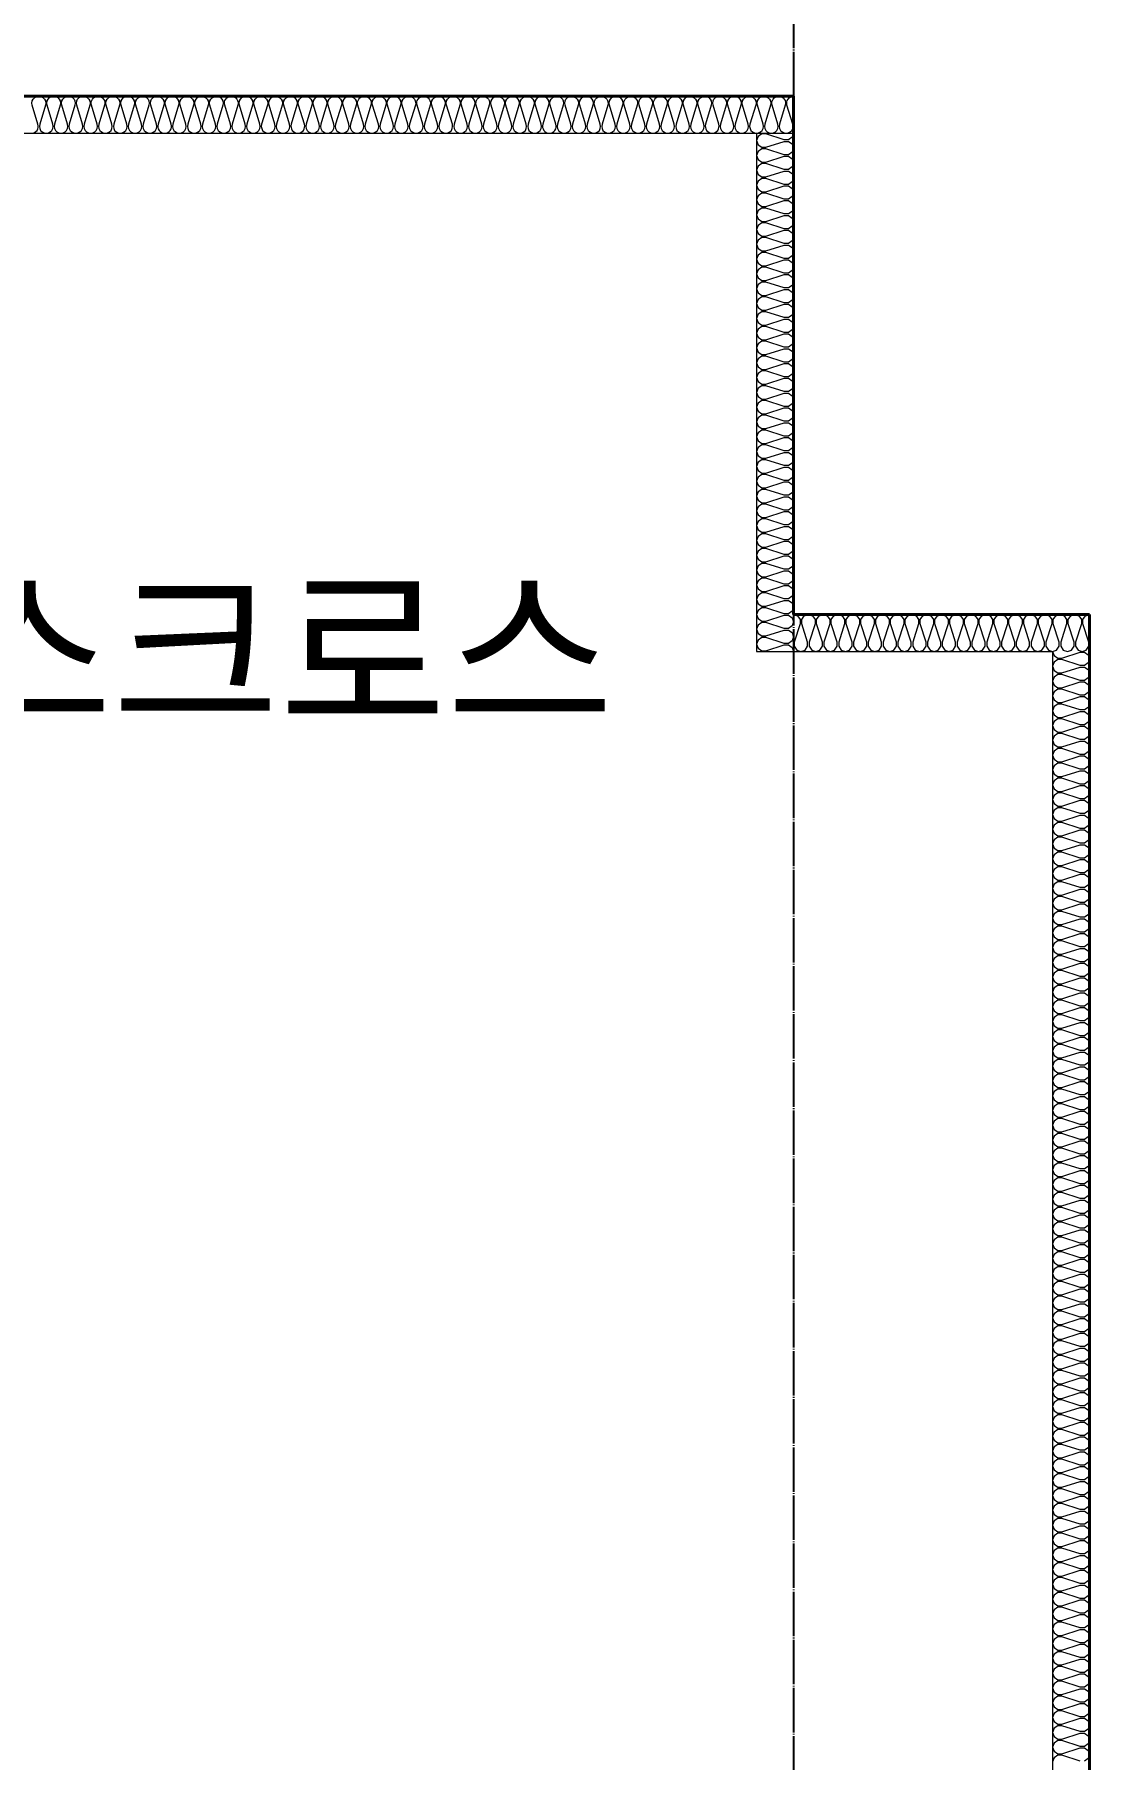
# Model space of a CAD drawing. Header units: inches. Extents: x 2004 to 150234, y 6875187 to 6994525.
# Drawn here: x 85420 to 86846, y 6887532 to 6889862 of the extents above; entities that cross this region are included whole.
import ezdxf
from ezdxf.enums import TextEntityAlignment as Align

# ---------------------------------------------------------------- set-up
doc = ezdxf.new("R2010")
doc.units = ezdxf.units.IN
doc.header["$MEASUREMENT"] = 0
doc.linetypes.add('CENTER', pattern=[65, 60, -2, 1, -2])
for name, color, linetype, lineweight in [('A-CONC-LIN1', 2, 'CONTINUOUS', 40), ('A-MKXS-TEXT1', 3, 'CONTINUOUS', 25), ('A-XXXX-INSL2', 8, 'CONTINUOUS', 18)]:
    doc.layers.add(name, color=color, linetype=linetype, lineweight=lineweight)
doc.layers.add('AA-AXIS-LINE-1', color=1, linetype='CENTER')
doc.styles.add('돋움체', font='')
doc.styles.get('돋움체').set_extended_font_data('DotumChe')

msp = doc.modelspace()

# ---------------------------------------------------------------- linework, layer by layer
at = {"layer": 'A-CONC-LIN1'}
for p, q in [((86446.3, 6889778.3), (83446.3, 6889778.3)), ((86446.3, 6889778.3), (86446.3, 6889078.3)), ((86846.3, 6889078.3), (86446.3, 6889078.3)), ((86846.3, 6889078.3), (86846.3, 6880978.3))]:
    msp.add_line(p, q, dxfattribs=at)
at = {"layer": 'A-XXXX-INSL2'}
for p, q in [((83446.3, 6889728.3), (86446.3, 6889728.3)), ((86396.3, 6889728.3), (86396.3, 6889028.3)), ((86396.3, 6889028.3), (86796.3, 6889028.3)), ((86796.3, 6889028.3), (86796.3, 6880978.3))]:
    msp.add_line(p, q, dxfattribs=at)
msp.add_lwpolyline([(85416.3, 6889728.3, 0.508699), (85425.1, 6889740.5), (85417.4, 6889766.2, -1.37259), (85435.1, 6889766.2), (85427.4, 6889740.5, 1.37259), (85445.1, 6889740.5), (85437.4, 6889766.2, -1.37259), (85455.1, 6889766.2), (85447.4, 6889740.5, 1.37259), (85465.1, 6889740.5), (85457.4, 6889766.2, -1.37259), (85475.1, 6889766.2), (85467.4, 6889740.5, 1.37259), (85485.1, 6889740.5), (85477.4, 6889766.2, -1.37259), (85495.1, 6889766.2), (85487.4, 6889740.5, 1.37259), (85505.1, 6889740.5), (85497.4, 6889766.2, -0.508699), (85506.3, 6889778.3, -0.508699), (85515.1, 6889766.2), (85507.4, 6889740.5, 1.37259), (85525.1, 6889740.5), (85517.4, 6889766.2, -1.37259), (85535.1, 6889766.2), (85527.4, 6889740.5, 1.37259), (85545.1, 6889740.5), (85537.4, 6889766.2, -1.37259), (85555.1, 6889766.2), (85547.4, 6889740.5, 1.37259), (85565.1, 6889740.5), (85557.4, 6889766.2, -1.37259), (85575.1, 6889766.2), (85567.4, 6889740.5, 1.37259), (85585.1, 6889740.5), (85577.4, 6889766.2, -1.37259), (85595.1, 6889766.2), (85587.4, 6889740.5, 0.508699), (85596.3, 6889728.3, 0.508699), (85605.1, 6889740.5), (85597.4, 6889766.2, -1.37259), (85615.1, 6889766.2), (85607.4, 6889740.5, 1.37259), (85625.1, 6889740.5), (85617.4, 6889766.2, -1.37259), (85635.1, 6889766.2), (85627.4, 6889740.5, 1.37259), (85645.1, 6889740.5), (85637.4, 6889766.2, -1.37259), (85655.1, 6889766.2), (85647.4, 6889740.5, 1.37259), (85665.1, 6889740.5), (85657.4, 6889766.2, -1.37259), (85675.1, 6889766.2), (85667.4, 6889740.5, 1.37259), (85685.1, 6889740.5), (85677.4, 6889766.2, -0.508699), (85686.3, 6889778.3, -0.508699), (85695.1, 6889766.2), (85687.4, 6889740.5, 1.37259), (85705.1, 6889740.5), (85697.4, 6889766.2, -1.37259), (85715.1, 6889766.2), (85707.4, 6889740.5, 1.37259), (85725.1, 6889740.5), (85717.4, 6889766.2, -1.37259), (85735.1, 6889766.2), (85727.4, 6889740.5, 1.37259), (85745.1, 6889740.5), (85737.4, 6889766.2, -1.37259), (85755.1, 6889766.2), (85747.4, 6889740.5, 1.37259), (85765.1, 6889740.5), (85757.4, 6889766.2, -1.37259), (85775.1, 6889766.2), (85767.4, 6889740.5, 0.508699), (85776.3, 6889728.3, 0.508699), (85785.1, 6889740.5), (85777.4, 6889766.2, -1.37259), (85795.1, 6889766.2), (85787.4, 6889740.5, 1.37259), (85805.1, 6889740.5), (85797.4, 6889766.2, -1.37259), (85815.1, 6889766.2), (85807.4, 6889740.5, 1.37259), (85825.1, 6889740.5), (85817.4, 6889766.2, -1.37259), (85835.1, 6889766.2), (85827.4, 6889740.5, 1.37259), (85845.1, 6889740.5), (85837.4, 6889766.2, -1.37259), (85855.1, 6889766.2), (85847.4, 6889740.5, 1.37259), (85865.1, 6889740.5), (85857.4, 6889766.2, -0.508699), (85866.3, 6889778.3, -0.508699), (85875.1, 6889766.2), (85867.4, 6889740.5, 1.37259), (85885.1, 6889740.5), (85877.4, 6889766.2, -1.37259), (85895.1, 6889766.2), (85887.4, 6889740.5, 1.37259), (85905.1, 6889740.5), (85897.4, 6889766.2, -1.37259), (85915.1, 6889766.2), (85907.4, 6889740.5, 1.37259), (85925.1, 6889740.5), (85917.4, 6889766.2, -1.37259), (85935.1, 6889766.2), (85927.4, 6889740.5, 1.37259), (85945.1, 6889740.5), (85937.4, 6889766.2, -0.508699), (85946.3, 6889778.3, -0.508699), (85955.1, 6889766.2), (85947.4, 6889740.5, 1.37259), (85965.1, 6889740.5), (85957.4, 6889766.2, -1.37259), (85975.1, 6889766.2), (85967.4, 6889740.5, 1.37259), (85985.1, 6889740.5), (85977.4, 6889766.2, -1.37259), (85995.1, 6889766.2), (85987.4, 6889740.5, 1.37259), (86005.1, 6889740.5), (85997.4, 6889766.2, -1.37259), (86015.1, 6889766.2), (86007.4, 6889740.5, 1.37259), (86025.1, 6889740.5), (86017.4, 6889766.2, -0.508699), (86026.3, 6889778.3, -0.508699), (86035.1, 6889766.2), (86027.4, 6889740.5, 1.37259), (86045.1, 6889740.5), (86037.4, 6889766.2, -1.37259), (86055.1, 6889766.2), (86047.4, 6889740.5, 1.37259), (86065.1, 6889740.5), (86057.4, 6889766.2, -1.37259), (86075.1, 6889766.2), (86067.4, 6889740.5, 1.37259), (86085.1, 6889740.5), (86077.4, 6889766.2, -1.37259), (86095.1, 6889766.2), (86087.4, 6889740.5, 1.37259), (86105.1, 6889740.5), (86097.4, 6889766.2, -1.37259), (86115.1, 6889766.2), (86107.4, 6889740.5, 0.508699), (86116.3, 6889728.3, 0.508699), (86125.1, 6889740.5), (86117.4, 6889766.2, -1.37259), (86135.1, 6889766.2), (86127.4, 6889740.5, 1.37259), (86145.1, 6889740.5), (86137.4, 6889766.2, -1.37259), (86155.1, 6889766.2), (86147.4, 6889740.5, 1.37259), (86165.1, 6889740.5), (86157.4, 6889766.2, -1.37259), (86175.1, 6889766.2), (86167.4, 6889740.5, 1.37259), (86185.1, 6889740.5), (86177.4, 6889766.2, -0.508699), (86186.3, 6889778.3, -0.508699), (86195.1, 6889766.2), (86187.4, 6889740.5, 1.37259), (86205.1, 6889740.5), (86197.4, 6889766.2, -1.37259), (86215.1, 6889766.2), (86207.4, 6889740.5, 1.37259), (86225.1, 6889740.5), (86217.4, 6889766.2, -0.508699), (86226.3, 6889778.3, -0.508699), (86235.1, 6889766.2), (86227.4, 6889740.5, 1.37259), (86245.1, 6889740.5), (86237.4, 6889766.2, -1.37259), (86255.1, 6889766.2), (86247.4, 6889740.5, 1.37259), (86265.1, 6889740.5), (86257.4, 6889766.2, -0.508699), (86266.3, 6889778.3, -0.508699), (86275.1, 6889766.2), (86267.4, 6889740.5, 1.37259), (86285.1, 6889740.5), (86277.4, 6889766.2, -1.37259), (86295.1, 6889766.2), (86287.4, 6889740.5, 1.37259), (86305.1, 6889740.5), (86297.4, 6889766.2, -1.37259), (86315.1, 6889766.2), (86307.4, 6889740.5, 1.37259), (86325.1, 6889740.5), (86317.4, 6889766.2, -1.37259), (86335.1, 6889766.2), (86327.4, 6889740.5, 0.508699), (86336.3, 6889728.3, 0.508699), (86345.1, 6889740.5), (86337.4, 6889766.2, -1.37259), (86355.1, 6889766.2), (86347.4, 6889740.5, 1.37259), (86365.1, 6889740.5), (86357.4, 6889766.2, -1.37259), (86375.1, 6889766.2), (86367.4, 6889740.5, 1.37259), (86385.1, 6889740.5), (86377.4, 6889766.2, -1.37259), (86395.1, 6889766.2), (86387.4, 6889740.5, 1.37259), (86405.1, 6889740.5), (86397.4, 6889766.2, -1.37259), (86415.1, 6889766.2), (86407.4, 6889740.5, 1.37259), (86425.1, 6889740.5), (86417.4, 6889766.2, -0.508699), (86426.3, 6889778.3, -0.508699), (86435.1, 6889766.2), (86427.4, 6889740.5, 1.37259), (86445.1, 6889740.5), (86437.4, 6889766.2, -0.508699), (86446.3, 6889778.3, -0.508699)], format="xyb", dxfattribs=at)
for points in [[(86446.3, 6889728.3), (86446.3, 6889728.3), (86444.3, 6889722.8), (86439.3, 6889719.3), (86433.8, 6889719.3), (86408.8, 6889727.3), (86403.3, 6889727.3), (86398.3, 6889723.8), (86396.3, 6889718.3), (86398.3, 6889712.8), (86403.3, 6889709.3), (86408.8, 6889709.3), (86433.8, 6889717.3), (86439.3, 6889717.3), (86444.3, 6889713.8), (86446.3, 6889708.3), (86444.3, 6889702.8), (86439.3, 6889699.3), (86433.8, 6889699.3), (86408.8, 6889707.3), (86403.3, 6889707.3), (86398.3, 6889703.8), (86396.3, 6889698.3), (86398.3, 6889692.8), (86403.3, 6889689.3), (86408.8, 6889689.3), (86433.8, 6889697.3), (86439.3, 6889697.3), (86444.3, 6889693.8), (86446.3, 6889688.3), (86444.3, 6889682.8), (86439.3, 6889679.3), (86433.8, 6889679.3), (86408.8, 6889687.3), (86403.3, 6889687.3), (86398.3, 6889683.8), (86396.3, 6889678.3), (86398.3, 6889672.8), (86403.3, 6889669.3), (86408.8, 6889669.3), (86433.8, 6889677.3), (86439.3, 6889677.3), (86444.3, 6889673.8), (86446.3, 6889668.3), (86444.3, 6889662.8), (86439.3, 6889659.3), (86433.8, 6889659.3), (86408.8, 6889667.3), (86403.3, 6889667.3), (86398.3, 6889663.8), (86396.3, 6889658.3), (86398.3, 6889652.8), (86403.3, 6889649.3), (86408.8, 6889649.3), (86433.8, 6889657.3), (86439.3, 6889657.3), (86444.3, 6889653.8), (86446.3, 6889648.3), (86444.3, 6889642.8), (86439.3, 6889639.3), (86433.8, 6889639.3), (86408.8, 6889647.3), (86403.3, 6889647.3), (86398.3, 6889643.8), (86396.3, 6889638.3), (86398.3, 6889632.8), (86403.3, 6889629.3), (86408.8, 6889629.3), (86433.8, 6889637.3), (86439.3, 6889637.3), (86444.3, 6889633.8), (86446.3, 6889628.3), (86444.3, 6889622.8), (86439.3, 6889619.3), (86433.8, 6889619.3), (86408.8, 6889627.3), (86403.3, 6889627.3), (86398.3, 6889623.8), (86396.3, 6889618.3), (86398.3, 6889612.8), (86403.3, 6889609.3), (86408.8, 6889609.3), (86433.8, 6889617.3), (86439.3, 6889617.3), (86444.3, 6889613.8), (86446.3, 6889608.3), (86444.3, 6889602.8), (86439.3, 6889599.3), (86433.8, 6889599.3), (86408.8, 6889607.3), (86403.3, 6889607.3), (86398.3, 6889603.8), (86396.3, 6889598.3), (86398.3, 6889592.8), (86403.3, 6889589.3), (86408.8, 6889589.3), (86433.8, 6889597.3), (86439.3, 6889597.3), (86444.3, 6889593.8), (86446.3, 6889588.3), (86444.3, 6889582.8), (86439.3, 6889579.3), (86433.8, 6889579.3), (86408.8, 6889587.3), (86403.3, 6889587.3), (86398.3, 6889583.8), (86396.3, 6889578.3), (86398.3, 6889572.8), (86403.3, 6889569.3), (86408.8, 6889569.3), (86433.8, 6889577.3), (86439.3, 6889577.3), (86444.3, 6889573.8), (86446.3, 6889568.3), (86444.3, 6889562.8), (86439.3, 6889559.3), (86433.8, 6889559.3), (86408.8, 6889567.3), (86403.3, 6889567.3), (86398.3, 6889563.8), (86396.3, 6889558.3), (86398.3, 6889552.8), (86403.3, 6889549.3), (86408.8, 6889549.3), (86433.8, 6889557.3), (86439.3, 6889557.3), (86444.3, 6889553.8), (86446.3, 6889548.3), (86444.3, 6889542.8), (86439.3, 6889539.3), (86433.8, 6889539.3), (86408.8, 6889547.3), (86403.3, 6889547.3), (86398.3, 6889543.8), (86396.3, 6889538.3), (86398.3, 6889532.8), (86403.3, 6889529.3), (86408.8, 6889529.3), (86433.8, 6889537.3), (86439.3, 6889537.3), (86444.3, 6889533.8), (86446.3, 6889528.3), (86444.3, 6889522.8), (86439.3, 6889519.3), (86433.8, 6889519.3), (86408.8, 6889527.3), (86403.3, 6889527.3), (86398.3, 6889523.8), (86396.3, 6889518.3), (86398.3, 6889512.8), (86403.3, 6889509.3), (86408.8, 6889509.3), (86433.8, 6889517.3), (86439.3, 6889517.3), (86444.3, 6889513.8), (86446.3, 6889508.3), (86444.3, 6889502.8), (86439.3, 6889499.3), (86433.8, 6889499.3), (86408.8, 6889507.3), (86403.3, 6889507.3), (86398.3, 6889503.8), (86396.3, 6889498.3), (86398.3, 6889492.8), (86403.3, 6889489.3), (86408.8, 6889489.3), (86433.8, 6889497.3), (86439.3, 6889497.3), (86444.3, 6889493.8), (86446.3, 6889488.3), (86444.3, 6889482.8), (86439.3, 6889479.3), (86433.8, 6889479.3), (86408.8, 6889487.3), (86403.3, 6889487.3), (86398.3, 6889483.8), (86396.3, 6889478.3), (86398.3, 6889472.8), (86403.3, 6889469.3), (86408.8, 6889469.3), (86433.8, 6889477.3), (86439.3, 6889477.3), (86444.3, 6889473.8), (86446.3, 6889468.3), (86444.3, 6889462.8), (86439.3, 6889459.3), (86433.8, 6889459.3), (86408.8, 6889467.3), (86403.3, 6889467.3), (86398.3, 6889463.8), (86396.3, 6889458.3), (86398.3, 6889452.8), (86403.3, 6889449.3), (86408.8, 6889449.3), (86433.8, 6889457.3), (86439.3, 6889457.3), (86444.3, 6889453.8), (86446.3, 6889448.3), (86444.3, 6889442.8), (86439.3, 6889439.3), (86433.8, 6889439.3), (86408.8, 6889447.3), (86403.3, 6889447.3), (86398.3, 6889443.8), (86396.3, 6889438.3), (86398.3, 6889432.8), (86403.3, 6889429.3), (86408.8, 6889429.3), (86433.8, 6889437.3), (86439.3, 6889437.3), (86444.3, 6889433.8), (86446.3, 6889428.3), (86444.3, 6889422.8), (86439.3, 6889419.3), (86433.8, 6889419.3), (86408.8, 6889427.3), (86403.3, 6889427.3), (86398.3, 6889423.8), (86396.3, 6889418.3), (86398.3, 6889412.8), (86403.3, 6889409.3), (86408.8, 6889409.3), (86433.8, 6889417.3), (86439.3, 6889417.3), (86444.3, 6889413.8), (86446.3, 6889408.3), (86444.3, 6889402.8), (86439.3, 6889399.3), (86433.8, 6889399.3), (86408.8, 6889407.3), (86403.3, 6889407.3), (86398.3, 6889403.8), (86396.3, 6889398.3), (86398.3, 6889392.8), (86403.3, 6889389.3), (86408.8, 6889389.3), (86433.8, 6889397.3), (86439.3, 6889397.3), (86444.3, 6889393.8), (86446.3, 6889388.3), (86444.3, 6889382.8), (86439.3, 6889379.3), (86433.8, 6889379.3), (86408.8, 6889387.3), (86403.3, 6889387.3), (86398.3, 6889383.8), (86396.3, 6889378.3), (86398.3, 6889372.8), (86403.3, 6889369.3), (86408.8, 6889369.3), (86433.8, 6889377.3), (86439.3, 6889377.3), (86444.3, 6889373.8), (86446.3, 6889368.3), (86444.3, 6889362.8), (86439.3, 6889359.3), (86433.8, 6889359.3), (86408.8, 6889367.3), (86403.3, 6889367.3), (86398.3, 6889363.8), (86396.3, 6889358.3), (86398.3, 6889352.8), (86403.3, 6889349.3), (86408.8, 6889349.3), (86433.8, 6889357.3), (86439.3, 6889357.3), (86444.3, 6889353.8), (86446.3, 6889348.3), (86444.3, 6889342.8), (86439.3, 6889339.3), (86433.8, 6889339.3), (86408.8, 6889347.3), (86403.3, 6889347.3), (86398.3, 6889343.8), (86396.3, 6889338.3), (86398.3, 6889332.8), (86403.3, 6889329.3), (86408.8, 6889329.3), (86433.8, 6889337.3), (86439.3, 6889337.3), (86444.3, 6889333.8), (86446.3, 6889328.3), (86444.3, 6889322.8), (86439.3, 6889319.3), (86433.8, 6889319.3), (86408.8, 6889327.3), (86403.3, 6889327.3), (86398.3, 6889323.8), (86396.3, 6889318.3), (86398.3, 6889312.8), (86403.3, 6889309.3), (86408.8, 6889309.3), (86433.8, 6889317.3), (86439.3, 6889317.3), (86444.3, 6889313.8), (86446.3, 6889308.3), (86444.3, 6889302.8), (86439.3, 6889299.3), (86433.8, 6889299.3), (86408.8, 6889307.3), (86403.3, 6889307.3), (86398.3, 6889303.8), (86396.3, 6889298.3), (86398.3, 6889292.8), (86403.3, 6889289.3), (86408.8, 6889289.3), (86433.8, 6889297.3), (86439.3, 6889297.3), (86444.3, 6889293.8), (86446.3, 6889288.3), (86444.3, 6889282.8), (86439.3, 6889279.3), (86433.8, 6889279.3), (86408.8, 6889287.3), (86403.3, 6889287.3), (86398.3, 6889283.8), (86396.3, 6889278.3), (86398.3, 6889272.8), (86403.3, 6889269.3), (86408.8, 6889269.3), (86433.8, 6889277.3), (86439.3, 6889277.3), (86444.3, 6889273.8), (86446.3, 6889268.3), (86444.3, 6889262.8), (86439.3, 6889259.3), (86433.8, 6889259.3), (86408.8, 6889267.3), (86403.3, 6889267.3), (86398.3, 6889263.8), (86396.3, 6889258.3), (86398.3, 6889252.8), (86403.3, 6889249.3), (86408.8, 6889249.3), (86433.8, 6889257.3), (86439.3, 6889257.3), (86444.3, 6889253.8), (86446.3, 6889248.3), (86444.3, 6889242.8), (86439.3, 6889239.3), (86433.8, 6889239.3), (86408.8, 6889247.3), (86403.3, 6889247.3), (86398.3, 6889243.8), (86396.3, 6889238.3), (86398.3, 6889232.8), (86403.3, 6889229.3), (86408.8, 6889229.3), (86433.8, 6889237.3), (86439.3, 6889237.3), (86444.3, 6889233.8), (86446.3, 6889228.3), (86444.3, 6889222.8), (86439.3, 6889219.3), (86433.8, 6889219.3), (86408.8, 6889227.3), (86403.3, 6889227.3), (86398.3, 6889223.8), (86396.3, 6889218.3), (86398.3, 6889212.8), (86403.3, 6889209.3), (86408.8, 6889209.3), (86433.8, 6889217.3), (86439.3, 6889217.3), (86444.3, 6889213.8), (86446.3, 6889208.3), (86444.3, 6889202.8), (86439.3, 6889199.3), (86433.8, 6889199.3), (86408.8, 6889207.3), (86403.3, 6889207.3), (86398.3, 6889203.8), (86396.3, 6889198.3), (86398.3, 6889192.8), (86403.3, 6889189.3), (86408.8, 6889189.3), (86433.8, 6889197.3), (86439.3, 6889197.3), (86444.3, 6889193.8), (86446.3, 6889188.3), (86444.3, 6889182.8), (86439.3, 6889179.3), (86433.8, 6889179.3), (86408.8, 6889187.3), (86403.3, 6889187.3), (86398.3, 6889183.8), (86396.3, 6889178.3), (86398.3, 6889172.8), (86403.3, 6889169.3), (86408.8, 6889169.3), (86433.8, 6889177.3), (86439.3, 6889177.3), (86444.3, 6889173.8), (86446.3, 6889168.3), (86444.3, 6889162.8), (86439.3, 6889159.3), (86433.8, 6889159.3), (86408.8, 6889167.3), (86403.3, 6889167.3), (86398.3, 6889163.8), (86396.3, 6889158.3), (86398.3, 6889152.8), (86403.3, 6889149.3), (86408.8, 6889149.3), (86433.8, 6889157.3), (86439.3, 6889157.3), (86444.3, 6889153.8), (86446.3, 6889148.3), (86444.3, 6889142.8), (86439.3, 6889139.3), (86433.8, 6889139.3), (86408.8, 6889147.3), (86403.3, 6889147.3), (86398.3, 6889143.8), (86396.3, 6889138.3), (86398.3, 6889132.8), (86403.3, 6889129.3), (86408.8, 6889129.3), (86433.8, 6889137.3), (86439.3, 6889137.3), (86444.3, 6889133.8), (86446.3, 6889128.3), (86444.3, 6889122.8), (86439.3, 6889119.3), (86433.8, 6889119.3), (86408.8, 6889127.3), (86403.3, 6889127.3), (86398.3, 6889123.8), (86396.3, 6889118.3), (86398.3, 6889112.8), (86403.3, 6889109.3), (86408.8, 6889109.3), (86433.8, 6889117.3), (86439.3, 6889117.3), (86444.3, 6889113.8), (86446.3, 6889108.3), (86444.3, 6889102.8), (86439.3, 6889099.3), (86433.8, 6889099.3), (86408.8, 6889107.3), (86403.3, 6889107.3), (86398.3, 6889103.8), (86396.3, 6889098.3), (86398.3, 6889092.8), (86403.3, 6889089.3), (86408.8, 6889089.3), (86433.8, 6889097.3), (86439.3, 6889097.3), (86444.3, 6889093.8), (86446.3, 6889088.3), (86444.3, 6889082.8), (86439.3, 6889079.3), (86433.8, 6889079.3), (86408.8, 6889087.3), (86403.3, 6889087.3), (86398.3, 6889083.8), (86396.3, 6889078.3), (86398.3, 6889072.8), (86403.3, 6889069.3), (86408.8, 6889069.3), (86433.8, 6889077.3), (86439.3, 6889077.3), (86444.3, 6889073.8), (86446.3, 6889068.3), (86444.3, 6889062.8), (86439.3, 6889059.3), (86433.8, 6889059.3), (86408.8, 6889067.3), (86403.3, 6889067.3), (86398.3, 6889063.8), (86396.3, 6889058.3), (86398.3, 6889052.8), (86403.3, 6889049.3), (86408.8, 6889049.3), (86433.8, 6889057.3), (86439.3, 6889057.3), (86444.3, 6889053.8), (86446.3, 6889048.3), (86444.3, 6889042.8), (86439.3, 6889039.3), (86433.8, 6889039.3), (86408.8, 6889047.3), (86403.3, 6889047.3), (86398.3, 6889043.8), (86396.3, 6889038.3), (86398.3, 6889032.8), (86403.3, 6889029.3), (86408.8, 6889029.3), (86433.8, 6889037.3), (86439.3, 6889037.3), (86444.3, 6889033.8), (86446.3, 6889028.3)], [(86446.3, 6889078.3), (86446.3, 6889078.3), (86451.8, 6889076.3), (86455.3, 6889071.3), (86455.3, 6889065.8), (86447.3, 6889040.8), (86447.3, 6889035.3), (86450.8, 6889030.3), (86456.3, 6889028.3), (86461.8, 6889030.3), (86465.3, 6889035.3), (86465.3, 6889040.8), (86457.3, 6889065.8), (86457.3, 6889071.3), (86460.8, 6889076.3), (86466.3, 6889078.3), (86471.8, 6889076.3), (86475.3, 6889071.3), (86475.3, 6889065.8), (86467.3, 6889040.8), (86467.3, 6889035.3), (86470.8, 6889030.3), (86476.3, 6889028.3), (86481.8, 6889030.3), (86485.3, 6889035.3), (86485.3, 6889040.8), (86477.3, 6889065.8), (86477.3, 6889071.3), (86480.8, 6889076.3), (86486.3, 6889078.3), (86491.8, 6889076.3), (86495.3, 6889071.3), (86495.3, 6889065.8), (86487.3, 6889040.8), (86487.3, 6889035.3), (86490.8, 6889030.3), (86496.3, 6889028.3), (86501.8, 6889030.3), (86505.3, 6889035.3), (86505.3, 6889040.8), (86497.3, 6889065.8), (86497.3, 6889071.3), (86500.8, 6889076.3), (86506.3, 6889078.3), (86511.8, 6889076.3), (86515.3, 6889071.3), (86515.3, 6889065.8), (86507.3, 6889040.8), (86507.3, 6889035.3), (86510.8, 6889030.3), (86516.3, 6889028.3), (86521.8, 6889030.3), (86525.3, 6889035.3), (86525.3, 6889040.8), (86517.3, 6889065.8), (86517.3, 6889071.3), (86520.8, 6889076.3), (86526.3, 6889078.3), (86531.8, 6889076.3), (86535.3, 6889071.3), (86535.3, 6889065.8), (86527.3, 6889040.8), (86527.3, 6889035.3), (86530.8, 6889030.3), (86536.3, 6889028.3), (86541.8, 6889030.3), (86545.3, 6889035.3), (86545.3, 6889040.8), (86537.3, 6889065.8), (86537.3, 6889071.3), (86540.8, 6889076.3), (86546.3, 6889078.3), (86551.8, 6889076.3), (86555.3, 6889071.3), (86555.3, 6889065.8), (86547.3, 6889040.8), (86547.3, 6889035.3), (86550.8, 6889030.3), (86556.3, 6889028.3), (86561.8, 6889030.3), (86565.3, 6889035.3), (86565.3, 6889040.8), (86557.3, 6889065.8), (86557.3, 6889071.3), (86560.8, 6889076.3), (86566.3, 6889078.3), (86571.8, 6889076.3), (86575.3, 6889071.3), (86575.3, 6889065.8), (86567.3, 6889040.8), (86567.3, 6889035.3), (86570.8, 6889030.3), (86576.3, 6889028.3), (86581.8, 6889030.3), (86585.3, 6889035.3), (86585.3, 6889040.8), (86577.3, 6889065.8), (86577.3, 6889071.3), (86580.8, 6889076.3), (86586.3, 6889078.3), (86591.8, 6889076.3), (86595.3, 6889071.3), (86595.3, 6889065.8), (86587.3, 6889040.8), (86587.3, 6889035.3), (86590.8, 6889030.3), (86596.3, 6889028.3), (86601.8, 6889030.3), (86605.3, 6889035.3), (86605.3, 6889040.8), (86597.3, 6889065.8), (86597.3, 6889071.3), (86600.8, 6889076.3), (86606.3, 6889078.3), (86611.8, 6889076.3), (86615.3, 6889071.3), (86615.3, 6889065.8), (86607.3, 6889040.8), (86607.3, 6889035.3), (86610.8, 6889030.3), (86616.3, 6889028.3), (86621.8, 6889030.3), (86625.3, 6889035.3), (86625.3, 6889040.8), (86617.3, 6889065.8), (86617.3, 6889071.3), (86620.8, 6889076.3), (86626.3, 6889078.3), (86631.8, 6889076.3), (86635.3, 6889071.3), (86635.3, 6889065.8), (86627.3, 6889040.8), (86627.3, 6889035.3), (86630.8, 6889030.3), (86636.3, 6889028.3), (86641.8, 6889030.3), (86645.3, 6889035.3), (86645.3, 6889040.8), (86637.3, 6889065.8), (86637.3, 6889071.3), (86640.8, 6889076.3), (86646.3, 6889078.3), (86651.8, 6889076.3), (86655.3, 6889071.3), (86655.3, 6889065.8), (86647.3, 6889040.8), (86647.3, 6889035.3), (86650.8, 6889030.3), (86656.3, 6889028.3), (86661.8, 6889030.3), (86665.3, 6889035.3), (86665.3, 6889040.8), (86657.3, 6889065.8), (86657.3, 6889071.3), (86660.8, 6889076.3), (86666.3, 6889078.3), (86671.8, 6889076.3), (86675.3, 6889071.3), (86675.3, 6889065.8), (86667.3, 6889040.8), (86667.3, 6889035.3), (86670.8, 6889030.3), (86676.3, 6889028.3), (86681.8, 6889030.3), (86685.3, 6889035.3), (86685.3, 6889040.8), (86677.3, 6889065.8), (86677.3, 6889071.3), (86680.8, 6889076.3), (86686.3, 6889078.3), (86691.8, 6889076.3), (86695.3, 6889071.3), (86695.3, 6889065.8), (86687.3, 6889040.8), (86687.3, 6889035.3), (86690.8, 6889030.3), (86696.3, 6889028.3), (86701.8, 6889030.3), (86705.3, 6889035.3), (86705.3, 6889040.8), (86697.3, 6889065.8), (86697.3, 6889071.3), (86700.8, 6889076.3), (86706.3, 6889078.3), (86711.8, 6889076.3), (86715.3, 6889071.3), (86715.3, 6889065.8), (86707.3, 6889040.8), (86707.3, 6889035.3), (86710.8, 6889030.3), (86716.3, 6889028.3), (86721.8, 6889030.3), (86725.3, 6889035.3), (86725.3, 6889040.8), (86717.3, 6889065.8), (86717.3, 6889071.3), (86720.8, 6889076.3), (86726.3, 6889078.3), (86731.8, 6889076.3), (86735.3, 6889071.3), (86735.3, 6889065.8), (86727.3, 6889040.8), (86727.3, 6889035.3), (86730.8, 6889030.3), (86736.3, 6889028.3), (86741.8, 6889030.3), (86745.3, 6889035.3), (86745.3, 6889040.8), (86737.3, 6889065.8), (86737.3, 6889071.3), (86740.8, 6889076.3), (86746.3, 6889078.3), (86751.8, 6889076.3), (86755.3, 6889071.3), (86755.3, 6889065.8), (86747.3, 6889040.8), (86747.3, 6889035.3), (86750.8, 6889030.3), (86756.3, 6889028.3), (86761.8, 6889030.3), (86765.3, 6889035.3), (86765.3, 6889040.8), (86757.3, 6889065.8), (86757.3, 6889071.3), (86760.8, 6889076.3), (86766.3, 6889078.3), (86771.8, 6889076.3), (86775.3, 6889071.3), (86775.3, 6889065.8), (86767.3, 6889040.8), (86767.3, 6889035.3), (86770.8, 6889030.3), (86776.3, 6889028.3), (86781.8, 6889030.3), (86785.3, 6889035.3), (86785.3, 6889040.8), (86777.3, 6889065.8), (86777.3, 6889071.3), (86780.8, 6889076.3), (86786.3, 6889078.3), (86791.8, 6889076.3), (86795.3, 6889071.3), (86795.3, 6889065.8), (86787.3, 6889040.8), (86787.3, 6889035.3), (86790.8, 6889030.3), (86796.3, 6889028.3), (86801.8, 6889030.3), (86805.3, 6889035.3), (86805.3, 6889040.8), (86797.3, 6889065.8), (86797.3, 6889071.3), (86800.8, 6889076.3), (86806.3, 6889078.3), (86811.8, 6889076.3), (86815.3, 6889071.3), (86815.3, 6889065.8), (86807.3, 6889040.8), (86807.3, 6889035.3), (86810.8, 6889030.3), (86816.3, 6889028.3), (86821.8, 6889030.3), (86825.3, 6889035.3), (86825.3, 6889040.8), (86817.3, 6889065.8), (86817.3, 6889071.3), (86820.8, 6889076.3), (86826.3, 6889078.3), (86831.8, 6889076.3), (86835.3, 6889071.3), (86835.3, 6889065.8), (86827.3, 6889040.8), (86827.3, 6889035.3), (86830.8, 6889030.3), (86836.3, 6889028.3), (86841.8, 6889030.3), (86845.3, 6889035.3), (86845.3, 6889040.8), (86837.3, 6889065.8), (86837.3, 6889071.3), (86840.8, 6889076.3), (86846.3, 6889078.3)], [(86796.3, 6889028.3), (86798.3, 6889022.8), (86803.3, 6889019.3), (86808.8, 6889019.3), (86833.8, 6889027.3), (86839.3, 6889027.3), (86844.3, 6889023.8), (86846.3, 6889018.3), (86844.3, 6889012.8), (86839.3, 6889009.3), (86833.8, 6889009.3), (86808.8, 6889017.3), (86803.3, 6889017.3), (86798.3, 6889013.8), (86796.3, 6889008.3), (86798.3, 6889002.8), (86803.3, 6888999.3), (86808.8, 6888999.3), (86833.8, 6889007.3), (86839.3, 6889007.3), (86844.3, 6889003.8), (86846.3, 6888998.3), (86844.3, 6888992.8), (86839.3, 6888989.3), (86833.8, 6888989.3), (86808.8, 6888997.3), (86803.3, 6888997.3), (86798.3, 6888993.8), (86796.3, 6888988.3), (86798.3, 6888982.8), (86803.3, 6888979.3), (86808.8, 6888979.3), (86833.8, 6888987.3), (86839.3, 6888987.3), (86844.3, 6888983.8), (86846.3, 6888978.3), (86844.3, 6888972.8), (86839.3, 6888969.3), (86833.8, 6888969.3), (86808.8, 6888977.3), (86803.3, 6888977.3), (86798.3, 6888973.8), (86796.3, 6888968.3), (86798.3, 6888962.8), (86803.3, 6888959.3), (86808.8, 6888959.3), (86833.8, 6888967.3), (86839.3, 6888967.3), (86844.3, 6888963.8), (86846.3, 6888958.3), (86844.3, 6888952.8), (86839.3, 6888949.3), (86833.8, 6888949.3), (86808.8, 6888957.3), (86803.3, 6888957.3), (86798.3, 6888953.8), (86796.3, 6888948.3), (86798.3, 6888942.8), (86803.3, 6888939.3), (86808.8, 6888939.3), (86833.8, 6888947.3), (86839.3, 6888947.3), (86844.3, 6888943.8), (86846.3, 6888938.3), (86844.3, 6888932.8), (86839.3, 6888929.3), (86833.8, 6888929.3), (86808.8, 6888937.3), (86803.3, 6888937.3), (86798.3, 6888933.8), (86796.3, 6888928.3), (86798.3, 6888922.8), (86803.3, 6888919.3), (86808.8, 6888919.3), (86833.8, 6888927.3), (86839.3, 6888927.3), (86844.3, 6888923.8), (86846.3, 6888918.3), (86844.3, 6888912.8), (86839.3, 6888909.3), (86833.8, 6888909.3), (86808.8, 6888917.3), (86803.3, 6888917.3), (86798.3, 6888913.8), (86796.3, 6888908.3), (86798.3, 6888902.8), (86803.3, 6888899.3), (86808.8, 6888899.3), (86833.8, 6888907.3), (86839.3, 6888907.3), (86844.3, 6888903.8), (86846.3, 6888898.3), (86844.3, 6888892.8), (86839.3, 6888889.3), (86833.8, 6888889.3), (86808.8, 6888897.3), (86803.3, 6888897.3), (86798.3, 6888893.8), (86796.3, 6888888.3), (86798.3, 6888882.8), (86803.3, 6888879.3), (86808.8, 6888879.3), (86833.8, 6888887.3), (86839.3, 6888887.3), (86844.3, 6888883.8), (86846.3, 6888878.3), (86844.3, 6888872.8), (86839.3, 6888869.3), (86833.8, 6888869.3), (86808.8, 6888877.3), (86803.3, 6888877.3), (86798.3, 6888873.8), (86796.3, 6888868.3), (86798.3, 6888862.8), (86803.3, 6888859.3), (86808.8, 6888859.3), (86833.8, 6888867.3), (86839.3, 6888867.3), (86844.3, 6888863.8), (86846.3, 6888858.3), (86844.3, 6888852.8), (86839.3, 6888849.3), (86833.8, 6888849.3), (86808.8, 6888857.3), (86803.3, 6888857.3), (86798.3, 6888853.8), (86796.3, 6888848.3), (86798.3, 6888842.8), (86803.3, 6888839.3), (86808.8, 6888839.3), (86833.8, 6888847.3), (86839.3, 6888847.3), (86844.3, 6888843.8), (86846.3, 6888838.3), (86844.3, 6888832.8), (86839.3, 6888829.3), (86833.8, 6888829.3), (86808.8, 6888837.3), (86803.3, 6888837.3), (86798.3, 6888833.8), (86796.3, 6888828.3), (86798.3, 6888822.8), (86803.3, 6888819.3), (86808.8, 6888819.3), (86833.8, 6888827.3), (86839.3, 6888827.3), (86844.3, 6888823.8), (86846.3, 6888818.3), (86844.3, 6888812.8), (86839.3, 6888809.3), (86833.8, 6888809.3), (86808.8, 6888817.3), (86803.3, 6888817.3), (86798.3, 6888813.8), (86796.3, 6888808.3), (86798.3, 6888802.8), (86803.3, 6888799.3), (86808.8, 6888799.3), (86833.8, 6888807.3), (86839.3, 6888807.3), (86844.3, 6888803.8), (86846.3, 6888798.3), (86844.3, 6888792.8), (86839.3, 6888789.3), (86833.8, 6888789.3), (86808.8, 6888797.3), (86803.3, 6888797.3), (86798.3, 6888793.8), (86796.3, 6888788.3), (86798.3, 6888782.8), (86803.3, 6888779.3), (86808.8, 6888779.3), (86833.8, 6888787.3), (86839.3, 6888787.3), (86844.3, 6888783.8), (86846.3, 6888778.3), (86844.3, 6888772.8), (86839.3, 6888769.3), (86833.8, 6888769.3), (86808.8, 6888777.3), (86803.3, 6888777.3), (86798.3, 6888773.8), (86796.3, 6888768.3), (86798.3, 6888762.8), (86803.3, 6888759.3), (86808.8, 6888759.3), (86833.8, 6888767.3), (86839.3, 6888767.3), (86844.3, 6888763.8), (86846.3, 6888758.3), (86844.3, 6888752.8), (86839.3, 6888749.3), (86833.8, 6888749.3), (86808.8, 6888757.3), (86803.3, 6888757.3), (86798.3, 6888753.8), (86796.3, 6888748.3), (86798.3, 6888742.8), (86803.3, 6888739.3), (86808.8, 6888739.3), (86833.8, 6888747.3), (86839.3, 6888747.3), (86844.3, 6888743.8), (86846.3, 6888738.3), (86844.3, 6888732.8), (86839.3, 6888729.3), (86833.8, 6888729.3), (86808.8, 6888737.3), (86803.3, 6888737.3), (86798.3, 6888733.8), (86796.3, 6888728.3), (86798.3, 6888722.8), (86803.3, 6888719.3), (86808.8, 6888719.3), (86833.8, 6888727.3), (86839.3, 6888727.3), (86844.3, 6888723.8), (86846.3, 6888718.3), (86844.3, 6888712.8), (86839.3, 6888709.3), (86833.8, 6888709.3), (86808.8, 6888717.3), (86803.3, 6888717.3), (86798.3, 6888713.8), (86796.3, 6888708.3), (86798.3, 6888702.8), (86803.3, 6888699.3), (86808.8, 6888699.3), (86833.8, 6888707.3), (86839.3, 6888707.3), (86844.3, 6888703.8), (86846.3, 6888698.3), (86844.3, 6888692.8), (86839.3, 6888689.3), (86833.8, 6888689.3), (86808.8, 6888697.3), (86803.3, 6888697.3), (86798.3, 6888693.8), (86796.3, 6888688.3), (86798.3, 6888682.8), (86803.3, 6888679.3), (86808.8, 6888679.3), (86833.8, 6888687.3), (86839.3, 6888687.3), (86844.3, 6888683.8), (86846.3, 6888678.3), (86844.3, 6888672.8), (86839.3, 6888669.3), (86833.8, 6888669.3), (86808.8, 6888677.3), (86803.3, 6888677.3), (86798.3, 6888673.8), (86796.3, 6888668.3), (86798.3, 6888662.8), (86803.3, 6888659.3), (86808.8, 6888659.3), (86833.8, 6888667.3), (86839.3, 6888667.3), (86844.3, 6888663.8), (86846.3, 6888658.3), (86844.3, 6888652.8), (86839.3, 6888649.3), (86833.8, 6888649.3), (86808.8, 6888657.3), (86803.3, 6888657.3), (86798.3, 6888653.8), (86796.3, 6888648.3), (86798.3, 6888642.8), (86803.3, 6888639.3), (86808.8, 6888639.3), (86833.8, 6888647.3), (86839.3, 6888647.3), (86844.3, 6888643.8), (86846.3, 6888638.3), (86844.3, 6888632.8), (86839.3, 6888629.3), (86833.8, 6888629.3), (86808.8, 6888637.3), (86803.3, 6888637.3), (86798.3, 6888633.8), (86796.3, 6888628.3), (86798.3, 6888622.8), (86803.3, 6888619.3), (86808.8, 6888619.3), (86833.8, 6888627.3), (86839.3, 6888627.3), (86844.3, 6888623.8), (86846.3, 6888618.3), (86844.3, 6888612.8), (86839.3, 6888609.3), (86833.8, 6888609.3), (86808.8, 6888617.3), (86803.3, 6888617.3), (86798.3, 6888613.8), (86796.3, 6888608.3), (86798.3, 6888602.8), (86803.3, 6888599.3), (86808.8, 6888599.3), (86833.8, 6888607.3), (86839.3, 6888607.3), (86844.3, 6888603.8), (86846.3, 6888598.3), (86844.3, 6888592.8), (86839.3, 6888589.3), (86833.8, 6888589.3), (86808.8, 6888597.3), (86803.3, 6888597.3), (86798.3, 6888593.8), (86796.3, 6888588.3), (86798.3, 6888582.8), (86803.3, 6888579.3), (86808.8, 6888579.3), (86833.8, 6888587.3), (86839.3, 6888587.3), (86844.3, 6888583.8), (86846.3, 6888578.3), (86844.3, 6888572.8), (86839.3, 6888569.3), (86833.8, 6888569.3), (86808.8, 6888577.3), (86803.3, 6888577.3), (86798.3, 6888573.8), (86796.3, 6888568.3), (86798.3, 6888562.8), (86803.3, 6888559.3), (86808.8, 6888559.3), (86833.8, 6888567.3), (86839.3, 6888567.3), (86844.3, 6888563.8), (86846.3, 6888558.3), (86844.3, 6888552.8), (86839.3, 6888549.3), (86833.8, 6888549.3), (86808.8, 6888557.3), (86803.3, 6888557.3), (86798.3, 6888553.8), (86796.3, 6888548.3), (86798.3, 6888542.8), (86803.3, 6888539.3), (86808.8, 6888539.3), (86833.8, 6888547.3), (86839.3, 6888547.3), (86844.3, 6888543.8), (86846.3, 6888538.3), (86844.3, 6888532.8), (86839.3, 6888529.3), (86833.8, 6888529.3), (86808.8, 6888537.3), (86803.3, 6888537.3), (86798.3, 6888533.8), (86796.3, 6888528.3), (86798.3, 6888522.8), (86803.3, 6888519.3), (86808.8, 6888519.3), (86833.8, 6888527.3), (86839.3, 6888527.3), (86844.3, 6888523.8), (86846.3, 6888518.3), (86844.3, 6888512.8), (86839.3, 6888509.3), (86833.8, 6888509.3), (86808.8, 6888517.3), (86803.3, 6888517.3), (86798.3, 6888513.8), (86796.3, 6888508.3), (86798.3, 6888502.8), (86803.3, 6888499.3), (86808.8, 6888499.3), (86833.8, 6888507.3), (86839.3, 6888507.3), (86844.3, 6888503.8), (86846.3, 6888498.3), (86844.3, 6888492.8), (86839.3, 6888489.3), (86833.8, 6888489.3), (86808.8, 6888497.3), (86803.3, 6888497.3), (86798.3, 6888493.8), (86796.3, 6888488.3), (86798.3, 6888482.8), (86803.3, 6888479.3), (86808.8, 6888479.3), (86833.8, 6888487.3), (86839.3, 6888487.3), (86844.3, 6888483.8), (86846.3, 6888478.3), (86844.3, 6888472.8), (86839.3, 6888469.3), (86833.8, 6888469.3), (86808.8, 6888477.3), (86803.3, 6888477.3), (86798.3, 6888473.8), (86796.3, 6888468.3), (86798.3, 6888462.8), (86803.3, 6888459.3), (86808.8, 6888459.3), (86833.8, 6888467.3), (86839.3, 6888467.3), (86844.3, 6888463.8), (86846.3, 6888458.3), (86844.3, 6888452.8), (86839.3, 6888449.3), (86833.8, 6888449.3), (86808.8, 6888457.3), (86803.3, 6888457.3), (86798.3, 6888453.8), (86796.3, 6888448.3), (86798.3, 6888442.8), (86803.3, 6888439.3), (86808.8, 6888439.3), (86833.8, 6888447.3), (86839.3, 6888447.3), (86844.3, 6888443.8), (86846.3, 6888438.3), (86844.3, 6888432.8), (86839.3, 6888429.3), (86833.8, 6888429.3), (86808.8, 6888437.3), (86803.3, 6888437.3), (86798.3, 6888433.8), (86796.3, 6888428.3), (86798.3, 6888422.8), (86803.3, 6888419.3), (86808.8, 6888419.3), (86833.8, 6888427.3), (86839.3, 6888427.3), (86844.3, 6888423.8), (86846.3, 6888418.3), (86844.3, 6888412.8), (86839.3, 6888409.3), (86833.8, 6888409.3), (86808.8, 6888417.3), (86803.3, 6888417.3), (86798.3, 6888413.8), (86796.3, 6888408.3), (86798.3, 6888402.8), (86803.3, 6888399.3), (86808.8, 6888399.3), (86833.8, 6888407.3), (86839.3, 6888407.3), (86844.3, 6888403.8), (86846.3, 6888398.3), (86844.3, 6888392.8), (86839.3, 6888389.3), (86833.8, 6888389.3), (86808.8, 6888397.3), (86803.3, 6888397.3), (86798.3, 6888393.8), (86796.3, 6888388.3), (86798.3, 6888382.8), (86803.3, 6888379.3), (86808.8, 6888379.3), (86833.8, 6888387.3), (86839.3, 6888387.3), (86844.3, 6888383.8), (86846.3, 6888378.3), (86844.3, 6888372.8), (86839.3, 6888369.3), (86833.8, 6888369.3), (86808.8, 6888377.3), (86803.3, 6888377.3), (86798.3, 6888373.8), (86796.3, 6888368.3), (86798.3, 6888362.8), (86803.3, 6888359.3), (86808.8, 6888359.3), (86833.8, 6888367.3), (86839.3, 6888367.3), (86844.3, 6888363.8), (86846.3, 6888358.3), (86844.3, 6888352.8), (86839.3, 6888349.3), (86833.8, 6888349.3), (86808.8, 6888357.3), (86803.3, 6888357.3), (86798.3, 6888353.8), (86796.3, 6888348.3), (86798.3, 6888342.8), (86803.3, 6888339.3), (86808.8, 6888339.3), (86833.8, 6888347.3), (86839.3, 6888347.3), (86844.3, 6888343.8), (86846.3, 6888338.3), (86844.3, 6888332.8), (86839.3, 6888329.3), (86833.8, 6888329.3), (86808.8, 6888337.3), (86803.3, 6888337.3), (86798.3, 6888333.8), (86796.3, 6888328.3), (86798.3, 6888322.8), (86803.3, 6888319.3), (86808.8, 6888319.3), (86833.8, 6888327.3), (86839.3, 6888327.3), (86844.3, 6888323.8), (86846.3, 6888318.3), (86844.3, 6888312.8), (86839.3, 6888309.3), (86833.8, 6888309.3), (86808.8, 6888317.3), (86803.3, 6888317.3), (86798.3, 6888313.8), (86796.3, 6888308.3), (86798.3, 6888302.8), (86803.3, 6888299.3), (86808.8, 6888299.3), (86833.8, 6888307.3), (86839.3, 6888307.3), (86844.3, 6888303.8), (86846.3, 6888298.3), (86844.3, 6888292.8), (86839.3, 6888289.3), (86833.8, 6888289.3), (86808.8, 6888297.3), (86803.3, 6888297.3), (86798.3, 6888293.8), (86796.3, 6888288.3), (86798.3, 6888282.8), (86803.3, 6888279.3), (86808.8, 6888279.3), (86833.8, 6888287.3), (86839.3, 6888287.3), (86844.3, 6888283.8), (86846.3, 6888278.3), (86844.3, 6888272.8), (86839.3, 6888269.3), (86833.8, 6888269.3), (86808.8, 6888277.3), (86803.3, 6888277.3), (86798.3, 6888273.8), (86796.3, 6888268.3), (86798.3, 6888262.8), (86803.3, 6888259.3), (86808.8, 6888259.3), (86833.8, 6888267.3), (86839.3, 6888267.3), (86844.3, 6888263.8), (86846.3, 6888258.3), (86844.3, 6888252.8), (86839.3, 6888249.3), (86833.8, 6888249.3), (86808.8, 6888257.3), (86803.3, 6888257.3), (86798.3, 6888253.8), (86796.3, 6888248.3), (86798.3, 6888242.8), (86803.3, 6888239.3), (86808.8, 6888239.3), (86833.8, 6888247.3), (86839.3, 6888247.3), (86844.3, 6888243.8), (86846.3, 6888238.3), (86844.3, 6888232.8), (86839.3, 6888229.3), (86833.8, 6888229.3), (86808.8, 6888237.3), (86803.3, 6888237.3), (86798.3, 6888233.8), (86796.3, 6888228.3), (86798.3, 6888222.8), (86803.3, 6888219.3), (86808.8, 6888219.3), (86833.8, 6888227.3), (86839.3, 6888227.3), (86844.3, 6888223.8), (86846.3, 6888218.3), (86844.3, 6888212.8), (86839.3, 6888209.3), (86833.8, 6888209.3), (86808.8, 6888217.3), (86803.3, 6888217.3), (86798.3, 6888213.8), (86796.3, 6888208.3), (86798.3, 6888202.8), (86803.3, 6888199.3), (86808.8, 6888199.3), (86833.8, 6888207.3), (86839.3, 6888207.3), (86844.3, 6888203.8), (86846.3, 6888198.3), (86844.3, 6888192.8), (86839.3, 6888189.3), (86833.8, 6888189.3), (86808.8, 6888197.3), (86803.3, 6888197.3), (86798.3, 6888193.8), (86796.3, 6888188.3), (86798.3, 6888182.8), (86803.3, 6888179.3), (86808.8, 6888179.3), (86833.8, 6888187.3), (86839.3, 6888187.3), (86844.3, 6888183.8), (86846.3, 6888178.3), (86844.3, 6888172.8), (86839.3, 6888169.3), (86833.8, 6888169.3), (86808.8, 6888177.3), (86803.3, 6888177.3), (86798.3, 6888173.8), (86796.3, 6888168.3), (86798.3, 6888162.8), (86803.3, 6888159.3), (86808.8, 6888159.3), (86833.8, 6888167.3), (86839.3, 6888167.3), (86844.3, 6888163.8), (86846.3, 6888158.3), (86844.3, 6888152.8), (86839.3, 6888149.3), (86833.8, 6888149.3), (86808.8, 6888157.3), (86803.3, 6888157.3), (86798.3, 6888153.8), (86796.3, 6888148.3), (86798.3, 6888142.8), (86803.3, 6888139.3), (86808.8, 6888139.3), (86833.8, 6888147.3), (86839.3, 6888147.3), (86844.3, 6888143.8), (86846.3, 6888138.3), (86844.3, 6888132.8), (86839.3, 6888129.3), (86833.8, 6888129.3), (86808.8, 6888137.3), (86803.3, 6888137.3), (86798.3, 6888133.8), (86796.3, 6888128.3), (86798.3, 6888122.8), (86803.3, 6888119.3), (86808.8, 6888119.3), (86833.8, 6888127.3), (86839.3, 6888127.3), (86844.3, 6888123.8), (86846.3, 6888118.3), (86844.3, 6888112.8), (86839.3, 6888109.3), (86833.8, 6888109.3), (86808.8, 6888117.3), (86803.3, 6888117.3), (86798.3, 6888113.8), (86796.3, 6888108.3), (86798.3, 6888102.8), (86803.3, 6888099.3), (86808.8, 6888099.3), (86833.8, 6888107.3), (86839.3, 6888107.3), (86844.3, 6888103.8), (86846.3, 6888098.3), (86844.3, 6888092.8), (86839.3, 6888089.3), (86833.8, 6888089.3), (86808.8, 6888097.3), (86803.3, 6888097.3), (86798.3, 6888093.8), (86796.3, 6888088.3), (86798.3, 6888082.8), (86803.3, 6888079.3), (86808.8, 6888079.3), (86833.8, 6888087.3), (86839.3, 6888087.3), (86844.3, 6888083.8), (86846.3, 6888078.3), (86844.3, 6888072.8), (86839.3, 6888069.3), (86833.8, 6888069.3), (86808.8, 6888077.3), (86803.3, 6888077.3), (86798.3, 6888073.8), (86796.3, 6888068.3), (86798.3, 6888062.8), (86803.3, 6888059.3), (86808.8, 6888059.3), (86833.8, 6888067.3), (86839.3, 6888067.3), (86844.3, 6888063.8), (86846.3, 6888058.3), (86844.3, 6888052.8), (86839.3, 6888049.3), (86833.8, 6888049.3), (86808.8, 6888057.3), (86803.3, 6888057.3), (86798.3, 6888053.8), (86796.3, 6888048.3), (86798.3, 6888042.8), (86803.3, 6888039.3), (86808.8, 6888039.3), (86833.8, 6888047.3), (86839.3, 6888047.3), (86844.3, 6888043.8), (86846.3, 6888038.3), (86844.3, 6888032.8), (86839.3, 6888029.3), (86833.8, 6888029.3), (86808.8, 6888037.3), (86803.3, 6888037.3), (86798.3, 6888033.8), (86796.3, 6888028.3), (86798.3, 6888022.8), (86803.3, 6888019.3), (86808.8, 6888019.3), (86833.8, 6888027.3), (86839.3, 6888027.3), (86844.3, 6888023.8), (86846.3, 6888018.3), (86844.3, 6888012.8), (86839.3, 6888009.3), (86833.8, 6888009.3), (86808.8, 6888017.3), (86803.3, 6888017.3), (86798.3, 6888013.8), (86796.3, 6888008.3), (86798.3, 6888002.8), (86803.3, 6887999.3), (86808.8, 6887999.3), (86833.8, 6888007.3), (86839.3, 6888007.3), (86844.3, 6888003.8), (86846.3, 6887998.3), (86844.3, 6887992.8), (86839.3, 6887989.3), (86833.8, 6887989.3), (86808.8, 6887997.3), (86803.3, 6887997.3), (86798.3, 6887993.8), (86796.3, 6887988.3), (86798.3, 6887982.8), (86803.3, 6887979.3), (86808.8, 6887979.3), (86833.8, 6887987.3), (86839.3, 6887987.3), (86844.3, 6887983.8), (86846.3, 6887978.3), (86844.3, 6887972.8), (86839.3, 6887969.3), (86833.8, 6887969.3), (86808.8, 6887977.3), (86803.3, 6887977.3), (86798.3, 6887973.8), (86796.3, 6887968.3), (86798.3, 6887962.8), (86803.3, 6887959.3), (86808.8, 6887959.3), (86833.8, 6887967.3), (86839.3, 6887967.3), (86844.3, 6887963.8), (86846.3, 6887958.3), (86844.3, 6887952.8), (86839.3, 6887949.3), (86833.8, 6887949.3), (86808.8, 6887957.3), (86803.3, 6887957.3), (86798.3, 6887953.8), (86796.3, 6887948.3), (86798.3, 6887942.8), (86803.3, 6887939.3), (86808.8, 6887939.3), (86833.8, 6887947.3), (86839.3, 6887947.3), (86844.3, 6887943.8), (86846.3, 6887938.3), (86844.3, 6887932.8), (86839.3, 6887929.3), (86833.8, 6887929.3), (86808.8, 6887937.3), (86803.3, 6887937.3), (86798.3, 6887933.8), (86796.3, 6887928.3), (86798.3, 6887922.8), (86803.3, 6887919.3), (86808.8, 6887919.3), (86833.8, 6887927.3), (86839.3, 6887927.3), (86844.3, 6887923.8), (86846.3, 6887918.3), (86844.3, 6887912.8), (86839.3, 6887909.3), (86833.8, 6887909.3), (86808.8, 6887917.3), (86803.3, 6887917.3), (86798.3, 6887913.8), (86796.3, 6887908.3), (86798.3, 6887902.8), (86803.3, 6887899.3), (86808.8, 6887899.3), (86833.8, 6887907.3), (86839.3, 6887907.3), (86844.3, 6887903.8), (86846.3, 6887898.3), (86844.3, 6887892.8), (86839.3, 6887889.3), (86833.8, 6887889.3), (86808.8, 6887897.3), (86803.3, 6887897.3), (86798.3, 6887893.8), (86796.3, 6887888.3), (86798.3, 6887882.8), (86803.3, 6887879.3), (86808.8, 6887879.3), (86833.8, 6887887.3), (86839.3, 6887887.3), (86844.3, 6887883.8), (86846.3, 6887878.3), (86844.3, 6887872.8), (86839.3, 6887869.3), (86833.8, 6887869.3), (86808.8, 6887877.3), (86803.3, 6887877.3), (86798.3, 6887873.8), (86796.3, 6887868.3), (86798.3, 6887862.8), (86803.3, 6887859.3), (86808.8, 6887859.3), (86833.8, 6887867.3), (86839.3, 6887867.3), (86844.3, 6887863.8), (86846.3, 6887858.3), (86844.3, 6887852.8), (86839.3, 6887849.3), (86833.8, 6887849.3), (86808.8, 6887857.3), (86803.3, 6887857.3), (86798.3, 6887853.8), (86796.3, 6887848.3), (86798.3, 6887842.8), (86803.3, 6887839.3), (86808.8, 6887839.3), (86833.8, 6887847.3), (86839.3, 6887847.3), (86844.3, 6887843.8), (86846.3, 6887838.3), (86844.3, 6887832.8), (86839.3, 6887829.3), (86833.8, 6887829.3), (86808.8, 6887837.3), (86803.3, 6887837.3), (86798.3, 6887833.8), (86796.3, 6887828.3), (86798.3, 6887822.8), (86803.3, 6887819.3), (86808.8, 6887819.3), (86833.8, 6887827.3), (86839.3, 6887827.3), (86844.3, 6887823.8), (86846.3, 6887818.3), (86844.3, 6887812.8), (86839.3, 6887809.3), (86833.8, 6887809.3), (86808.8, 6887817.3), (86803.3, 6887817.3), (86798.3, 6887813.8), (86796.3, 6887808.3), (86798.3, 6887802.8), (86803.3, 6887799.3), (86808.8, 6887799.3), (86833.8, 6887807.3), (86839.3, 6887807.3), (86844.3, 6887803.8), (86846.3, 6887798.3), (86844.3, 6887792.8), (86839.3, 6887789.3), (86833.8, 6887789.3), (86808.8, 6887797.3), (86803.3, 6887797.3), (86798.3, 6887793.8), (86796.3, 6887788.3), (86798.3, 6887782.8), (86803.3, 6887779.3), (86808.8, 6887779.3), (86833.8, 6887787.3), (86839.3, 6887787.3), (86844.3, 6887783.8), (86846.3, 6887778.3), (86844.3, 6887772.8), (86839.3, 6887769.3), (86833.8, 6887769.3), (86808.8, 6887777.3), (86803.3, 6887777.3), (86798.3, 6887773.8), (86796.3, 6887768.3), (86798.3, 6887762.8), (86803.3, 6887759.3), (86808.8, 6887759.3), (86833.8, 6887767.3), (86839.3, 6887767.3), (86844.3, 6887763.8), (86846.3, 6887758.3), (86844.3, 6887752.8), (86839.3, 6887749.3), (86833.8, 6887749.3), (86808.8, 6887757.3), (86803.3, 6887757.3), (86798.3, 6887753.8), (86796.3, 6887748.3), (86798.3, 6887742.8), (86803.3, 6887739.3), (86808.8, 6887739.3), (86833.8, 6887747.3), (86839.3, 6887747.3), (86844.3, 6887743.8), (86846.3, 6887738.3), (86844.3, 6887732.8), (86839.3, 6887729.3), (86833.8, 6887729.3), (86808.8, 6887737.3), (86803.3, 6887737.3), (86798.3, 6887733.8), (86796.3, 6887728.3), (86798.3, 6887722.8), (86803.3, 6887719.3), (86808.8, 6887719.3), (86833.8, 6887727.3), (86839.3, 6887727.3), (86844.3, 6887723.8), (86846.3, 6887718.3), (86844.3, 6887712.8), (86839.3, 6887709.3), (86833.8, 6887709.3), (86808.8, 6887717.3), (86803.3, 6887717.3), (86798.3, 6887713.8), (86796.3, 6887708.3), (86798.3, 6887702.8), (86803.3, 6887699.3), (86808.8, 6887699.3), (86833.8, 6887707.3), (86839.3, 6887707.3), (86844.3, 6887703.8), (86846.3, 6887698.3), (86844.3, 6887692.8), (86839.3, 6887689.3), (86833.8, 6887689.3), (86808.8, 6887697.3), (86803.3, 6887697.3), (86798.3, 6887693.8), (86796.3, 6887688.3), (86798.3, 6887682.8), (86803.3, 6887679.3), (86808.8, 6887679.3), (86833.8, 6887687.3), (86839.3, 6887687.3), (86844.3, 6887683.8), (86846.3, 6887678.3), (86844.3, 6887672.8), (86839.3, 6887669.3), (86833.8, 6887669.3), (86808.8, 6887677.3), (86803.3, 6887677.3), (86798.3, 6887673.8), (86796.3, 6887668.3), (86798.3, 6887662.8), (86803.3, 6887659.3), (86808.8, 6887659.3), (86833.8, 6887667.3), (86839.3, 6887667.3), (86844.3, 6887663.8), (86846.3, 6887658.3), (86844.3, 6887652.8), (86839.3, 6887649.3), (86833.8, 6887649.3), (86808.8, 6887657.3), (86803.3, 6887657.3), (86798.3, 6887653.8), (86796.3, 6887648.3), (86798.3, 6887642.8), (86803.3, 6887639.3), (86808.8, 6887639.3), (86833.8, 6887647.3), (86839.3, 6887647.3), (86844.3, 6887643.8), (86846.3, 6887638.3), (86844.3, 6887632.8), (86839.3, 6887629.3), (86833.8, 6887629.3), (86808.8, 6887637.3), (86803.3, 6887637.3), (86798.3, 6887633.8), (86796.3, 6887628.3), (86798.3, 6887622.8), (86803.3, 6887619.3), (86808.8, 6887619.3), (86833.8, 6887627.3), (86839.3, 6887627.3), (86844.3, 6887623.8), (86846.3, 6887618.3), (86844.3, 6887612.8), (86839.3, 6887609.3), (86833.8, 6887609.3), (86808.8, 6887617.3), (86803.3, 6887617.3), (86798.3, 6887613.8), (86796.3, 6887608.3), (86798.3, 6887602.8), (86803.3, 6887599.3), (86808.8, 6887599.3), (86833.8, 6887607.3), (86839.3, 6887607.3), (86844.3, 6887603.8), (86846.3, 6887598.3), (86844.3, 6887592.8), (86839.3, 6887589.3), (86833.8, 6887589.3), (86808.8, 6887597.3), (86803.3, 6887597.3), (86798.3, 6887593.8), (86796.3, 6887588.3), (86798.3, 6887582.8), (86803.3, 6887579.3), (86808.8, 6887579.3), (86833.8, 6887587.3), (86839.3, 6887587.3), (86844.3, 6887583.8), (86846.3, 6887578.3), (86844.3, 6887572.8), (86839.3, 6887569.3), (86833.8, 6887569.3), (86808.8, 6887577.3), (86803.3, 6887577.3), (86798.3, 6887573.8), (86796.3, 6887568.3), (86798.3, 6887562.8), (86803.3, 6887559.3), (86808.8, 6887559.3), (86833.8, 6887567.3), (86839.3, 6887567.3), (86844.3, 6887563.8), (86846.3, 6887558.3), (86844.3, 6887552.8), (86839.3, 6887549.3), (86833.8, 6887549.3), (86808.8, 6887557.3), (86803.3, 6887557.3), (86798.3, 6887553.8), (86796.3, 6887548.3), (86798.3, 6887542.8), (86803.3, 6887539.3), (86808.8, 6887539.3), (86833.8, 6887547.3), (86839.3, 6887547.3), (86844.3, 6887543.8), (86846.3, 6887538.3), (86844.3, 6887532.8), (86839.3, 6887529.3)], [(86833.8, 6887529.3), (86808.8, 6887537.3), (86803.3, 6887537.3), (86798.3, 6887533.8), (86796.3, 6887528.3)]]:
    msp.add_lwpolyline(points, dxfattribs=at)
at = {"layer": 'AA-AXIS-LINE-1'}
msp.add_line((86446.3, 6896078.3), (86446.3, 6878278.3), dxfattribs=at)

# ---------------------------------------------------------------- texts
at = {"layer": 'A-MKXS-TEXT1', "style": '돋움체'}
msp.add_text('THK50 그라스크로스', height=180, dxfattribs=at).set_placement((84149.9, 6889026.5), align=Align.MIDDLE_LEFT)

doc.saveas('drawing.dxf')
